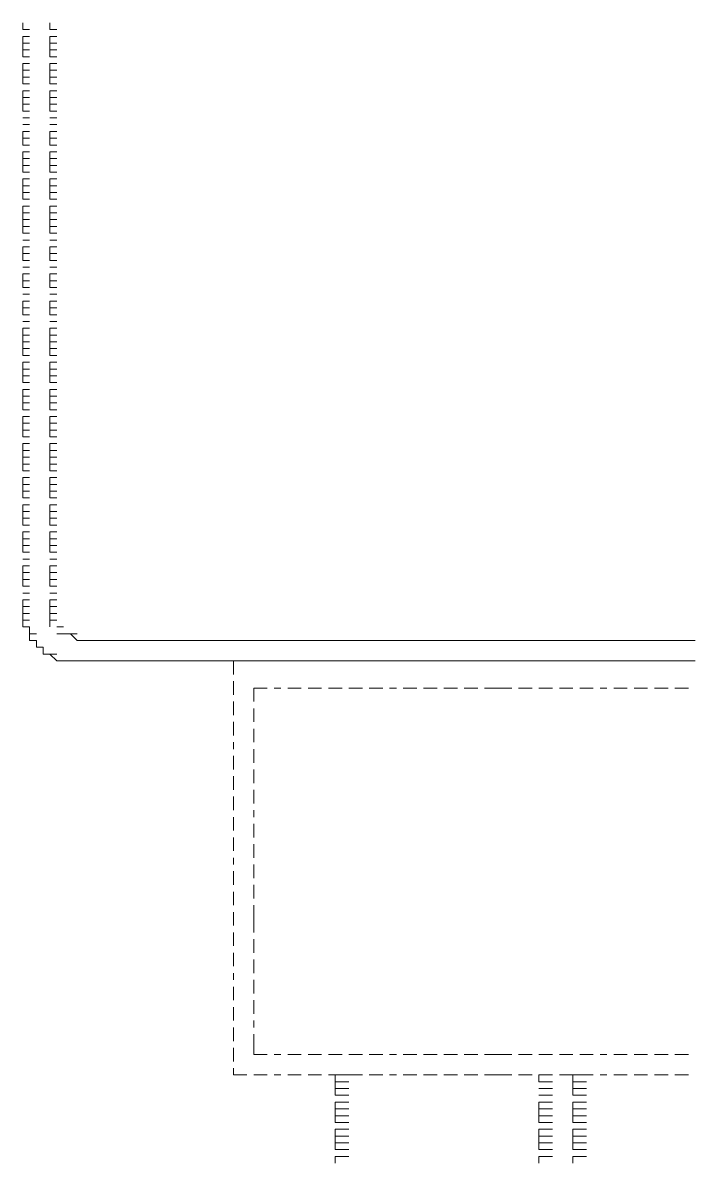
# Model space of a CAD drawing. Header units: inches. Extents: x 0.2 to 10.8, y 0.5 to 8.
# Drawn here: x 9.0083 to 9.1733, y 4.9983 to 5.2783 of the extents above; entities that cross this region are included whole.
import ezdxf

# ---------------------------------------------------------------- set-up
doc = ezdxf.new("R2010")
doc.units = ezdxf.units.IN
doc.header["$MEASUREMENT"] = 0
doc.layers.add('PDF_Geometry', color=7, linetype='Continuous')

msp = doc.modelspace()

# ---------------------------------------------------------------- linework, layer by layer
at = {"layer": 'PDF_Geometry', "lineweight": 13}
for points in [[(9.00833, 5.27667), (9.00833, 5.27833)], [(9.015, 5.27667), (9.015, 5.27833)], [(9.00833, 5.27667), (9.01, 5.27667)], [(9.015, 5.27667), (9.01667, 5.27667)], [(9.00833, 5.27333), (9.00833, 5.275)], [(9.00833, 5.275), (9.01, 5.275)], [(9.00833, 5.27167), (9.00833, 5.27333)], [(9.00833, 5.27333), (9.01, 5.27333)], [(9.015, 5.27333), (9.015, 5.275)], [(9.015, 5.275), (9.01667, 5.275)], [(9.015, 5.27167), (9.015, 5.27333)], [(9.015, 5.27333), (9.01667, 5.27333)], [(9.00833, 5.27), (9.00833, 5.27167)], [(9.00833, 5.27167), (9.01, 5.27167)], [(9.00833, 5.27), (9.01, 5.27)], [(9.015, 5.27), (9.015, 5.27167)], [(9.015, 5.27167), (9.01667, 5.27167)], [(9.015, 5.27), (9.01667, 5.27)], [(9.00833, 5.26667), (9.00833, 5.26833)], [(9.00833, 5.26833), (9.01, 5.26833)], [(9.015, 5.26667), (9.015, 5.26833)], [(9.015, 5.26833), (9.01667, 5.26833)], [(9.00833, 5.265), (9.00833, 5.26667)], [(9.00833, 5.26667), (9.01, 5.26667)], [(9.00833, 5.26333), (9.00833, 5.265)], [(9.00833, 5.265), (9.01, 5.265)], [(9.015, 5.265), (9.015, 5.26667)], [(9.015, 5.26667), (9.01667, 5.26667)], [(9.015, 5.26333), (9.015, 5.265)], [(9.015, 5.265), (9.01667, 5.265)], [(9.00833, 5.26333), (9.01, 5.26333)], [(9.00833, 5.26), (9.00833, 5.26167)], [(9.00833, 5.26167), (9.01, 5.26167)], [(9.015, 5.26333), (9.01667, 5.26333)], [(9.015, 5.26), (9.015, 5.26167)], [(9.015, 5.26167), (9.01667, 5.26167)], [(9.00833, 5.25833), (9.00833, 5.26)], [(9.00833, 5.26), (9.01, 5.26)], [(9.015, 5.25833), (9.015, 5.26)], [(9.015, 5.26), (9.01667, 5.26)], [(9.00833, 5.25667), (9.00833, 5.25833)], [(9.00833, 5.25833), (9.01, 5.25833)], [(9.00833, 5.25667), (9.01, 5.25667)], [(9.015, 5.25667), (9.015, 5.25833)], [(9.015, 5.25833), (9.01667, 5.25833)], [(9.015, 5.25667), (9.01667, 5.25667)], [(9.00833, 5.255), (9.01, 5.255)], [(9.00833, 5.255), (9.01, 5.255)], [(9.00833, 5.25333), (9.01, 5.25333)], [(9.00833, 5.25333), (9.01, 5.25333)], [(9.015, 5.255), (9.01667, 5.255)], [(9.015, 5.255), (9.01667, 5.255)], [(9.015, 5.25333), (9.01667, 5.25333)], [(9.015, 5.25333), (9.01667, 5.25333)], [(9.00833, 5.25), (9.00833, 5.25167)], [(9.00833, 5.25167), (9.01, 5.25167)], [(9.00833, 5.24833), (9.00833, 5.25)], [(9.00833, 5.25), (9.01, 5.25)], [(9.015, 5.25), (9.015, 5.25167)], [(9.015, 5.25167), (9.01667, 5.25167)], [(9.015, 5.24833), (9.015, 5.25)], [(9.015, 5.25), (9.01667, 5.25)], [(9.00833, 5.24833), (9.01, 5.24833)], [(9.015, 5.24833), (9.01667, 5.24833)], [(9.00833, 5.245), (9.00833, 5.24667)], [(9.00833, 5.24667), (9.01, 5.24667)], [(9.00833, 5.24333), (9.00833, 5.245)], [(9.00833, 5.245), (9.01, 5.245)], [(9.015, 5.245), (9.015, 5.24667)], [(9.015, 5.24667), (9.01667, 5.24667)], [(9.015, 5.24333), (9.015, 5.245)], [(9.015, 5.245), (9.01667, 5.245)], [(9.00833, 5.24167), (9.00833, 5.24333)], [(9.00833, 5.24333), (9.01, 5.24333)], [(9.00833, 5.24167), (9.01, 5.24167)], [(9.015, 5.24167), (9.015, 5.24333)], [(9.015, 5.24333), (9.01667, 5.24333)], [(9.015, 5.24167), (9.01667, 5.24167)], [(9.00833, 5.23833), (9.00833, 5.24)], [(9.00833, 5.24), (9.01, 5.24)], [(9.015, 5.23833), (9.015, 5.24)], [(9.015, 5.24), (9.01667, 5.24)], [(9.00833, 5.23667), (9.00833, 5.23833)], [(9.00833, 5.23833), (9.01, 5.23833)], [(9.00833, 5.235), (9.00833, 5.23667)], [(9.00833, 5.23667), (9.01, 5.23667)], [(9.015, 5.23667), (9.015, 5.23833)], [(9.015, 5.23833), (9.01667, 5.23833)], [(9.015, 5.235), (9.015, 5.23667)], [(9.015, 5.23667), (9.01667, 5.23667)], [(9.00833, 5.235), (9.01, 5.235)], [(9.00833, 5.23167), (9.00833, 5.23333)], [(9.00833, 5.23333), (9.01, 5.23333)], [(9.015, 5.235), (9.01667, 5.235)], [(9.015, 5.23167), (9.015, 5.23333)], [(9.015, 5.23333), (9.01667, 5.23333)], [(9.00833, 5.23), (9.00833, 5.23167)], [(9.00833, 5.23167), (9.01, 5.23167)], [(9.015, 5.23), (9.015, 5.23167)], [(9.015, 5.23167), (9.01667, 5.23167)], [(9.00833, 5.22833), (9.00833, 5.23)], [(9.00833, 5.23), (9.01, 5.23)], [(9.00833, 5.22667), (9.00833, 5.22833)], [(9.00833, 5.22833), (9.01, 5.22833)], [(9.015, 5.22833), (9.015, 5.23)], [(9.015, 5.23), (9.01667, 5.23)], [(9.015, 5.22667), (9.015, 5.22833)], [(9.015, 5.22833), (9.01667, 5.22833)], [(9.00833, 5.22667), (9.01, 5.22667)], [(9.00833, 5.225), (9.01, 5.225)], [(9.00833, 5.225), (9.01, 5.225)], [(9.015, 5.22667), (9.01667, 5.22667)], [(9.015, 5.225), (9.01667, 5.225)], [(9.015, 5.225), (9.01667, 5.225)], [(9.00833, 5.22167), (9.00833, 5.22333)], [(9.00833, 5.22333), (9.01, 5.22333)], [(9.015, 5.22167), (9.015, 5.22333)], [(9.015, 5.22333), (9.01667, 5.22333)], [(9.00833, 5.22), (9.00833, 5.22167)], [(9.00833, 5.22167), (9.01, 5.22167)], [(9.00833, 5.22), (9.01, 5.22)], [(9.015, 5.22), (9.015, 5.22167)], [(9.015, 5.22167), (9.01667, 5.22167)], [(9.015, 5.22), (9.01667, 5.22)], [(9.00833, 5.21833), (9.01, 5.21833)], [(9.00833, 5.21833), (9.01, 5.21833)], [(9.00833, 5.215), (9.00833, 5.21667)], [(9.00833, 5.21667), (9.01, 5.21667)], [(9.015, 5.21833), (9.01667, 5.21833)], [(9.015, 5.21833), (9.01667, 5.21833)], [(9.015, 5.215), (9.015, 5.21667)], [(9.015, 5.21667), (9.01667, 5.21667)], [(9.00833, 5.21333), (9.00833, 5.215)], [(9.00833, 5.215), (9.01, 5.215)], [(9.015, 5.21333), (9.015, 5.215)], [(9.015, 5.215), (9.01667, 5.215)], [(9.00833, 5.21333), (9.01, 5.21333)], [(9.00833, 5.21167), (9.01, 5.21167)], [(9.00833, 5.21167), (9.01, 5.21167)], [(9.015, 5.21333), (9.01667, 5.21333)], [(9.015, 5.21167), (9.01667, 5.21167)], [(9.015, 5.21167), (9.01667, 5.21167)], [(9.00833, 5.20833), (9.00833, 5.21)], [(9.00833, 5.21), (9.01, 5.21)], [(9.00833, 5.20667), (9.00833, 5.20833)], [(9.00833, 5.20833), (9.01, 5.20833)], [(9.015, 5.20833), (9.015, 5.21)], [(9.015, 5.21), (9.01667, 5.21)], [(9.015, 5.20667), (9.015, 5.20833)], [(9.015, 5.20833), (9.01667, 5.20833)], [(9.00833, 5.20667), (9.01, 5.20667)], [(9.015, 5.20667), (9.01667, 5.20667)], [(9.00833, 5.205), (9.01, 5.205)], [(9.00833, 5.205), (9.01, 5.205)], [(9.00833, 5.20167), (9.00833, 5.20333)], [(9.00833, 5.20333), (9.01, 5.20333)], [(9.015, 5.205), (9.01667, 5.205)], [(9.015, 5.205), (9.01667, 5.205)], [(9.015, 5.20167), (9.015, 5.20333)], [(9.015, 5.20333), (9.01667, 5.20333)], [(9.00833, 5.2), (9.00833, 5.20167)], [(9.00833, 5.20167), (9.01, 5.20167)], [(9.00833, 5.19833), (9.00833, 5.2)], [(9.00833, 5.2), (9.01, 5.2)], [(9.015, 5.2), (9.015, 5.20167)], [(9.015, 5.20167), (9.01667, 5.20167)], [(9.015, 5.19833), (9.015, 5.2)], [(9.015, 5.2), (9.01667, 5.2)], [(9.00833, 5.19667), (9.00833, 5.19833)], [(9.00833, 5.19833), (9.01, 5.19833)], [(9.015, 5.19667), (9.015, 5.19833)], [(9.015, 5.19833), (9.01667, 5.19833)], [(9.00833, 5.19667), (9.01, 5.19667)], [(9.00833, 5.19333), (9.00833, 5.195)], [(9.00833, 5.195), (9.01, 5.195)], [(9.015, 5.19667), (9.01667, 5.19667)], [(9.015, 5.19333), (9.015, 5.195)], [(9.015, 5.195), (9.01667, 5.195)], [(9.00833, 5.19167), (9.00833, 5.19333)], [(9.00833, 5.19333), (9.01, 5.19333)], [(9.00833, 5.19), (9.00833, 5.19167)], [(9.00833, 5.19167), (9.01, 5.19167)], [(9.015, 5.19167), (9.015, 5.19333)], [(9.015, 5.19333), (9.01667, 5.19333)], [(9.015, 5.19), (9.015, 5.19167)], [(9.015, 5.19167), (9.01667, 5.19167)], [(9.00833, 5.19), (9.01, 5.19)], [(9.015, 5.19), (9.01667, 5.19)], [(9.00833, 5.18667), (9.00833, 5.18833)], [(9.00833, 5.18833), (9.01, 5.18833)], [(9.00833, 5.185), (9.00833, 5.18667)], [(9.00833, 5.18667), (9.01, 5.18667)], [(9.015, 5.18667), (9.015, 5.18833)], [(9.015, 5.18833), (9.01667, 5.18833)], [(9.015, 5.185), (9.015, 5.18667)], [(9.015, 5.18667), (9.01667, 5.18667)], [(9.00833, 5.18333), (9.00833, 5.185)], [(9.00833, 5.185), (9.01, 5.185)], [(9.00833, 5.18333), (9.01, 5.18333)], [(9.015, 5.18333), (9.015, 5.185)], [(9.015, 5.185), (9.01667, 5.185)], [(9.015, 5.18333), (9.01667, 5.18333)], [(9.00833, 5.18), (9.00833, 5.18167)], [(9.00833, 5.18167), (9.01, 5.18167)], [(9.00833, 5.17833), (9.00833, 5.18)], [(9.00833, 5.18), (9.01, 5.18)], [(9.015, 5.18), (9.015, 5.18167)], [(9.015, 5.18167), (9.01667, 5.18167)], [(9.015, 5.17833), (9.015, 5.18)], [(9.015, 5.18), (9.01667, 5.18)], [(9.00833, 5.17667), (9.00833, 5.17833)], [(9.00833, 5.17833), (9.01, 5.17833)], [(9.015, 5.17667), (9.015, 5.17833)], [(9.015, 5.17833), (9.01667, 5.17833)], [(9.00833, 5.17667), (9.01, 5.17667)], [(9.00833, 5.17333), (9.00833, 5.175)], [(9.00833, 5.175), (9.01, 5.175)], [(9.015, 5.17667), (9.01667, 5.17667)], [(9.015, 5.17333), (9.015, 5.175)], [(9.015, 5.175), (9.01667, 5.175)], [(9.00833, 5.17167), (9.00833, 5.17333)], [(9.00833, 5.17333), (9.01, 5.17333)], [(9.00833, 5.17), (9.00833, 5.17167)], [(9.00833, 5.17167), (9.01, 5.17167)], [(9.015, 5.17167), (9.015, 5.17333)], [(9.015, 5.17333), (9.01667, 5.17333)], [(9.015, 5.17), (9.015, 5.17167)], [(9.015, 5.17167), (9.01667, 5.17167)], [(9.00833, 5.16833), (9.00833, 5.17)], [(9.00833, 5.17), (9.01, 5.17)], [(9.015, 5.16833), (9.015, 5.17)], [(9.015, 5.17), (9.01667, 5.17)], [(9.00833, 5.16833), (9.01, 5.16833)], [(9.00833, 5.165), (9.00833, 5.16667)], [(9.00833, 5.16667), (9.01, 5.16667)], [(9.015, 5.16833), (9.01667, 5.16833)], [(9.015, 5.165), (9.015, 5.16667)], [(9.015, 5.16667), (9.01667, 5.16667)], [(9.00833, 5.16333), (9.00833, 5.165)], [(9.00833, 5.165), (9.01, 5.165)], [(9.00833, 5.16167), (9.00833, 5.16333)], [(9.00833, 5.16333), (9.01, 5.16333)], [(9.015, 5.16333), (9.015, 5.165)], [(9.015, 5.165), (9.01667, 5.165)], [(9.015, 5.16167), (9.015, 5.16333)], [(9.015, 5.16333), (9.01667, 5.16333)], [(9.00833, 5.16167), (9.01, 5.16167)], [(9.015, 5.16167), (9.01667, 5.16167)], [(9.00833, 5.15833), (9.00833, 5.16)], [(9.00833, 5.16), (9.01, 5.16)], [(9.00833, 5.15667), (9.00833, 5.15833)], [(9.00833, 5.15833), (9.01, 5.15833)], [(9.015, 5.15833), (9.015, 5.16)], [(9.015, 5.16), (9.01667, 5.16)], [(9.015, 5.15667), (9.015, 5.15833)], [(9.015, 5.15833), (9.01667, 5.15833)], [(9.00833, 5.155), (9.00833, 5.15667)], [(9.00833, 5.15667), (9.01, 5.15667)], [(9.00833, 5.155), (9.01, 5.155)], [(9.015, 5.155), (9.015, 5.15667)], [(9.015, 5.15667), (9.01667, 5.15667)], [(9.015, 5.155), (9.01667, 5.155)], [(9.00833, 5.15167), (9.00833, 5.15333)], [(9.00833, 5.15333), (9.01, 5.15333)], [(9.015, 5.15167), (9.015, 5.15333)], [(9.015, 5.15333), (9.01667, 5.15333)], [(9.00833, 5.15), (9.00833, 5.15167)], [(9.00833, 5.15167), (9.01, 5.15167)], [(9.00833, 5.14833), (9.00833, 5.15)], [(9.00833, 5.15), (9.01, 5.15)], [(9.015, 5.15), (9.015, 5.15167)], [(9.015, 5.15167), (9.01667, 5.15167)], [(9.015, 5.14833), (9.015, 5.15)], [(9.015, 5.15), (9.01667, 5.15)], [(9.00833, 5.14833), (9.01, 5.14833)], [(9.00833, 5.14667), (9.01, 5.14667)], [(9.00833, 5.14667), (9.01, 5.14667)], [(9.015, 5.14833), (9.01667, 5.14833)], [(9.015, 5.14667), (9.01667, 5.14667)], [(9.015, 5.14667), (9.01667, 5.14667)], [(9.00833, 5.14333), (9.00833, 5.145)], [(9.00833, 5.145), (9.01, 5.145)], [(9.015, 5.14333), (9.015, 5.145)], [(9.015, 5.145), (9.01667, 5.145)], [(9.00833, 5.14167), (9.00833, 5.14333)], [(9.00833, 5.14333), (9.01, 5.14333)], [(9.00833, 5.14), (9.00833, 5.14167)], [(9.00833, 5.14167), (9.01, 5.14167)], [(9.015, 5.14167), (9.015, 5.14333)], [(9.015, 5.14333), (9.01667, 5.14333)], [(9.015, 5.14), (9.015, 5.14167)], [(9.015, 5.14167), (9.01667, 5.14167)], [(9.00833, 5.14), (9.01, 5.14)], [(9.00833, 5.13833), (9.01, 5.13833)], [(9.00833, 5.13833), (9.01, 5.13833)], [(9.015, 5.14), (9.01667, 5.14)], [(9.015, 5.13833), (9.01667, 5.13833)], [(9.015, 5.13833), (9.01667, 5.13833)], [(9.00833, 5.135), (9.00833, 5.13667)], [(9.00833, 5.13667), (9.01, 5.13667)], [(9.015, 5.135), (9.015, 5.13667)], [(9.015, 5.13667), (9.01667, 5.13667)], [(9.00833, 5.13333), (9.00833, 5.135)], [(9.00833, 5.135), (9.01, 5.135)], [(9.00833, 5.13167), (9.00833, 5.13333)], [(9.00833, 5.13333), (9.01, 5.13333)], [(9.00833, 5.13333), (9.01, 5.13333)], [(9.015, 5.13333), (9.015, 5.135)], [(9.015, 5.135), (9.01667, 5.135)], [(9.015, 5.13167), (9.015, 5.13333)], [(9.015, 5.13333), (9.01667, 5.13333)], [(9.015, 5.13333), (9.01667, 5.13333)], [(9.00833, 5.13), (9.00833, 5.13167)], [(9.00833, 5.13167), (9.01, 5.13167)], [(9.01, 5.13), (9.00833, 5.13)], [(9.01, 5.12833), (9.01, 5.13)], [(9.015, 5.13), (9.015, 5.13167)], [(9.015, 5.13167), (9.01667, 5.13167)], [(9.01667, 5.13), (9.01833, 5.13)], [(9.01667, 5.13), (9.01833, 5.13)], [(9.01, 5.12667), (9.01, 5.12833)], [(9.01, 5.12833), (9.01167, 5.12833)], [(9.01667, 5.12833), (9.01833, 5.12833)], [(9.02, 5.12833), (9.01833, 5.12833)], [(9.01833, 5.12833), (9.02, 5.12833)], [(9.02167, 5.12667), (9.02, 5.12833)], [(9.02, 5.12833), (9.02167, 5.12833)], [(9.01, 5.12667), (9.01167, 5.12667)], [(9.01167, 5.125), (9.01167, 5.12667)], [(9.01333, 5.125), (9.01167, 5.125)], [(9.01167, 5.125), (9.01333, 5.125)], [(9.01333, 5.12333), (9.01333, 5.125)], [(9.02333, 5.12667), (9.02167, 5.12667)], [(9.02167, 5.12667), (9.02333, 5.12667)], [(9.02167, 5.12667), (9.02333, 5.12667)], [(9.025, 5.12667), (9.02333, 5.12667)], [(9.02333, 5.12667), (9.025, 5.12667)], [(9.02667, 5.12667), (9.025, 5.12667)], [(9.025, 5.12667), (9.02667, 5.12667)], [(9.02667, 5.12667), (9.02833, 5.12667)], [(9.03, 5.12667), (9.02833, 5.12667)], [(9.02833, 5.12667), (9.03, 5.12667)], [(9.03167, 5.12667), (9.03, 5.12667)], [(9.03, 5.12667), (9.03167, 5.12667)], [(9.03333, 5.12667), (9.03167, 5.12667)], [(9.03167, 5.12667), (9.03333, 5.12667)], [(9.035, 5.12667), (9.03333, 5.12667)], [(9.03333, 5.12667), (9.035, 5.12667)], [(9.035, 5.12667), (9.03667, 5.12667)], [(9.03667, 5.12667), (9.03833, 5.12667)], [(9.03667, 5.12667), (9.03833, 5.12667)], [(9.04, 5.12667), (9.03833, 5.12667)], [(9.03833, 5.12667), (9.04, 5.12667)], [(9.04167, 5.12667), (9.04, 5.12667)], [(9.04, 5.12667), (9.04167, 5.12667)], [(9.04167, 5.12667), (9.04333, 5.12667)], [(9.04333, 5.12667), (9.045, 5.12667)], [(9.04333, 5.12667), (9.045, 5.12667)], [(9.04667, 5.12667), (9.045, 5.12667)], [(9.045, 5.12667), (9.04667, 5.12667)], [(9.04833, 5.12667), (9.04667, 5.12667)], [(9.04667, 5.12667), (9.04833, 5.12667)], [(9.04833, 5.12667), (9.05, 5.12667)], [(9.05, 5.12667), (9.05167, 5.12667)], [(9.05, 5.12667), (9.05167, 5.12667)], [(9.05333, 5.12667), (9.05167, 5.12667)], [(9.05167, 5.12667), (9.05333, 5.12667)], [(9.055, 5.12667), (9.05333, 5.12667)], [(9.05333, 5.12667), (9.055, 5.12667)], [(9.055, 5.12667), (9.05667, 5.12667)], [(9.05667, 5.12667), (9.05833, 5.12667)], [(9.05667, 5.12667), (9.05833, 5.12667)], [(9.06, 5.12667), (9.05833, 5.12667)], [(9.05833, 5.12667), (9.06, 5.12667)], [(9.06167, 5.12667), (9.06, 5.12667)], [(9.06, 5.12667), (9.06167, 5.12667)], [(9.06333, 5.12667), (9.06167, 5.12667)], [(9.06167, 5.12667), (9.06333, 5.12667)], [(9.065, 5.12667), (9.06333, 5.12667)], [(9.06333, 5.12667), (9.065, 5.12667)], [(9.065, 5.12667), (9.06667, 5.12667)], [(9.06833, 5.12667), (9.06667, 5.12667)], [(9.06667, 5.12667), (9.06833, 5.12667)], [(9.07, 5.12667), (9.06833, 5.12667)], [(9.06833, 5.12667), (9.07, 5.12667)], [(9.07167, 5.12667), (9.07, 5.12667)], [(9.07, 5.12667), (9.07167, 5.12667)], [(9.07167, 5.12667), (9.07333, 5.12667)], [(9.075, 5.12667), (9.07333, 5.12667)], [(9.07333, 5.12667), (9.075, 5.12667)], [(9.07667, 5.12667), (9.075, 5.12667)], [(9.075, 5.12667), (9.07667, 5.12667)], [(9.07833, 5.12667), (9.07667, 5.12667)], [(9.07667, 5.12667), (9.07833, 5.12667)], [(9.07833, 5.12667), (9.08, 5.12667)], [(9.08167, 5.12667), (9.08, 5.12667)], [(9.08, 5.12667), (9.08167, 5.12667)], [(9.08333, 5.12667), (9.08167, 5.12667)], [(9.08167, 5.12667), (9.08333, 5.12667)], [(9.085, 5.12667), (9.08333, 5.12667)], [(9.08333, 5.12667), (9.085, 5.12667)], [(9.085, 5.12667), (9.08667, 5.12667)], [(9.08833, 5.12667), (9.08667, 5.12667)], [(9.08667, 5.12667), (9.08833, 5.12667)], [(9.09, 5.12667), (9.08833, 5.12667)], [(9.08833, 5.12667), (9.09, 5.12667)], [(9.09167, 5.12667), (9.09, 5.12667)], [(9.09, 5.12667), (9.09167, 5.12667)], [(9.09333, 5.12667), (9.09167, 5.12667)], [(9.09167, 5.12667), (9.09333, 5.12667)], [(9.09333, 5.12667), (9.095, 5.12667)], [(9.09667, 5.12667), (9.095, 5.12667)], [(9.095, 5.12667), (9.09667, 5.12667)], [(9.09833, 5.12667), (9.09667, 5.12667)], [(9.09667, 5.12667), (9.09833, 5.12667)], [(9.1, 5.12667), (9.09833, 5.12667)], [(9.09833, 5.12667), (9.1, 5.12667)], [(9.1, 5.12667), (9.10167, 5.12667)], [(9.10333, 5.12667), (9.10167, 5.12667)], [(9.10167, 5.12667), (9.10333, 5.12667)], [(9.105, 5.12667), (9.10333, 5.12667)], [(9.10333, 5.12667), (9.105, 5.12667)], [(9.10667, 5.12667), (9.105, 5.12667)], [(9.105, 5.12667), (9.10667, 5.12667)], [(9.10667, 5.12667), (9.10833, 5.12667)], [(9.11, 5.12667), (9.10833, 5.12667)], [(9.10833, 5.12667), (9.11, 5.12667)], [(9.11167, 5.12667), (9.11, 5.12667)], [(9.11, 5.12667), (9.11167, 5.12667)], [(9.11333, 5.12667), (9.11167, 5.12667)], [(9.11167, 5.12667), (9.11333, 5.12667)], [(9.11333, 5.12667), (9.115, 5.12667)], [(9.115, 5.12667), (9.11667, 5.12667)], [(9.115, 5.12667), (9.11667, 5.12667)], [(9.11833, 5.12667), (9.11667, 5.12667)], [(9.11667, 5.12667), (9.11833, 5.12667)], [(9.12, 5.12667), (9.11833, 5.12667)], [(9.11833, 5.12667), (9.12, 5.12667)], [(9.12167, 5.12667), (9.12, 5.12667)], [(9.12, 5.12667), (9.12167, 5.12667)], [(9.12167, 5.12667), (9.12333, 5.12667)], [(9.125, 5.12667), (9.12333, 5.12667)], [(9.12333, 5.12667), (9.125, 5.12667)], [(9.12667, 5.12667), (9.125, 5.12667)], [(9.125, 5.12667), (9.12667, 5.12667)], [(9.12833, 5.12667), (9.12667, 5.12667)], [(9.12667, 5.12667), (9.12833, 5.12667)], [(9.12833, 5.12667), (9.13, 5.12667)], [(9.13167, 5.12667), (9.13, 5.12667)], [(9.13, 5.12667), (9.13167, 5.12667)], [(9.13333, 5.12667), (9.13167, 5.12667)], [(9.13167, 5.12667), (9.13333, 5.12667)], [(9.135, 5.12667), (9.13333, 5.12667)], [(9.13333, 5.12667), (9.135, 5.12667)], [(9.135, 5.12667), (9.13667, 5.12667)], [(9.13833, 5.12667), (9.13667, 5.12667)], [(9.13667, 5.12667), (9.13833, 5.12667)], [(9.14, 5.12667), (9.13833, 5.12667)], [(9.13833, 5.12667), (9.14, 5.12667)], [(9.14167, 5.12667), (9.14, 5.12667)], [(9.14, 5.12667), (9.14167, 5.12667)], [(9.14167, 5.12667), (9.14333, 5.12667)], [(9.14333, 5.12667), (9.145, 5.12667)], [(9.14333, 5.12667), (9.145, 5.12667)], [(9.145, 5.12667), (9.14667, 5.12667)], [(9.145, 5.12667), (9.14667, 5.12667)], [(9.14833, 5.12667), (9.14667, 5.12667)], [(9.14667, 5.12667), (9.14833, 5.12667)], [(9.15, 5.12667), (9.14833, 5.12667)], [(9.14833, 5.12667), (9.15, 5.12667)], [(9.15, 5.12667), (9.15167, 5.12667)], [(9.15167, 5.12667), (9.15333, 5.12667)], [(9.15167, 5.12667), (9.15333, 5.12667)], [(9.155, 5.12667), (9.15333, 5.12667)], [(9.15333, 5.12667), (9.155, 5.12667)], [(9.15667, 5.12667), (9.155, 5.12667)], [(9.155, 5.12667), (9.15667, 5.12667)], [(9.15667, 5.12667), (9.15833, 5.12667)], [(9.15833, 5.12667), (9.16, 5.12667)], [(9.15833, 5.12667), (9.16, 5.12667)], [(9.16167, 5.12667), (9.16, 5.12667)], [(9.16, 5.12667), (9.16167, 5.12667)], [(9.16333, 5.12667), (9.16167, 5.12667)], [(9.16167, 5.12667), (9.16333, 5.12667)], [(9.16333, 5.12667), (9.165, 5.12667)], [(9.165, 5.12667), (9.16667, 5.12667)], [(9.165, 5.12667), (9.16667, 5.12667)], [(9.16833, 5.12667), (9.16667, 5.12667)], [(9.16667, 5.12667), (9.16833, 5.12667)], [(9.17, 5.12667), (9.16833, 5.12667)], [(9.16833, 5.12667), (9.17, 5.12667)], [(9.17167, 5.12667), (9.17, 5.12667)], [(9.17, 5.12667), (9.17167, 5.12667)], [(9.17167, 5.12667), (9.17333, 5.12667)], [(9.015, 5.12333), (9.01333, 5.12333)], [(9.01667, 5.12167), (9.015, 5.12333)], [(9.015, 5.12333), (9.01667, 5.12333)], [(9.01833, 5.12167), (9.01667, 5.12167)], [(9.01667, 5.12167), (9.01833, 5.12167)], [(9.02, 5.12167), (9.01833, 5.12167)], [(9.01833, 5.12167), (9.02, 5.12167)], [(9.02167, 5.12167), (9.02, 5.12167)], [(9.02, 5.12167), (9.02167, 5.12167)], [(9.02333, 5.12167), (9.02167, 5.12167)], [(9.02167, 5.12167), (9.02333, 5.12167)], [(9.02167, 5.12167), (9.02333, 5.12167)], [(9.025, 5.12167), (9.02333, 5.12167)], [(9.02333, 5.12167), (9.025, 5.12167)], [(9.02667, 5.12167), (9.025, 5.12167)], [(9.025, 5.12167), (9.02667, 5.12167)], [(9.02667, 5.12167), (9.02833, 5.12167)], [(9.03, 5.12167), (9.02833, 5.12167)], [(9.02833, 5.12167), (9.03, 5.12167)], [(9.03167, 5.12167), (9.03, 5.12167)], [(9.03, 5.12167), (9.03167, 5.12167)], [(9.03333, 5.12167), (9.03167, 5.12167)], [(9.03167, 5.12167), (9.03333, 5.12167)], [(9.035, 5.12167), (9.03333, 5.12167)], [(9.03333, 5.12167), (9.035, 5.12167)], [(9.035, 5.12167), (9.03667, 5.12167)], [(9.03667, 5.12167), (9.03833, 5.12167)], [(9.03667, 5.12167), (9.03833, 5.12167)], [(9.04, 5.12167), (9.03833, 5.12167)], [(9.03833, 5.12167), (9.04, 5.12167)], [(9.04167, 5.12167), (9.04, 5.12167)], [(9.04, 5.12167), (9.04167, 5.12167)], [(9.04167, 5.12167), (9.04333, 5.12167)], [(9.04333, 5.12167), (9.045, 5.12167)], [(9.04333, 5.12167), (9.045, 5.12167)], [(9.04667, 5.12167), (9.045, 5.12167)], [(9.045, 5.12167), (9.04667, 5.12167)], [(9.04833, 5.12167), (9.04667, 5.12167)], [(9.04667, 5.12167), (9.04833, 5.12167)], [(9.04833, 5.12167), (9.05, 5.12167)], [(9.05, 5.12167), (9.05167, 5.12167)], [(9.05, 5.12167), (9.05167, 5.12167)], [(9.05333, 5.12167), (9.05167, 5.12167)], [(9.05167, 5.12167), (9.05333, 5.12167)], [(9.055, 5.12167), (9.05333, 5.12167)], [(9.05333, 5.12167), (9.055, 5.12167)], [(9.055, 5.12167), (9.05667, 5.12167)], [(9.05667, 5.12167), (9.05833, 5.12167)], [(9.05667, 5.12167), (9.05833, 5.12167)], [(9.06, 5.12167), (9.05833, 5.12167)], [(9.05833, 5.12167), (9.06, 5.12167)], [(9.06, 5.12167), (9.06333, 5.12167)], [(9.06, 5.11833), (9.06, 5.12167)], [(9.06, 5.12167), (9.06167, 5.12167)], [(9.06167, 5.12167), (9.06, 5.12167)], [(9.06, 5.12167), (9.06167, 5.12167)], [(9.06333, 5.12167), (9.06167, 5.12167)], [(9.06167, 5.12167), (9.06333, 5.12167)], [(9.065, 5.12167), (9.06333, 5.12167)], [(9.06333, 5.12167), (9.065, 5.12167)], [(9.065, 5.12167), (9.06833, 5.12167)], [(9.065, 5.12167), (9.06667, 5.12167)], [(9.06833, 5.12167), (9.06667, 5.12167)], [(9.06667, 5.12167), (9.06833, 5.12167)], [(9.07, 5.12167), (9.06833, 5.12167)], [(9.06833, 5.12167), (9.07, 5.12167)], [(9.07, 5.12167), (9.07167, 5.12167)], [(9.07167, 5.12167), (9.07, 5.12167)], [(9.07, 5.12167), (9.07167, 5.12167)], [(9.07167, 5.12167), (9.07333, 5.12167)], [(9.07333, 5.12167), (9.07667, 5.12167)], [(9.075, 5.12167), (9.07333, 5.12167)], [(9.07333, 5.12167), (9.075, 5.12167)], [(9.07667, 5.12167), (9.075, 5.12167)], [(9.075, 5.12167), (9.07667, 5.12167)], [(9.07833, 5.12167), (9.07667, 5.12167)], [(9.07667, 5.12167), (9.07833, 5.12167)], [(9.07833, 5.12167), (9.08167, 5.12167)], [(9.07833, 5.12167), (9.08, 5.12167)], [(9.08167, 5.12167), (9.08, 5.12167)], [(9.08, 5.12167), (9.08167, 5.12167)], [(9.08333, 5.12167), (9.08167, 5.12167)], [(9.08167, 5.12167), (9.08333, 5.12167)], [(9.08333, 5.12167), (9.08667, 5.12167)], [(9.085, 5.12167), (9.08333, 5.12167)], [(9.08333, 5.12167), (9.085, 5.12167)], [(9.085, 5.12167), (9.08667, 5.12167)], [(9.08833, 5.12167), (9.08667, 5.12167)], [(9.08667, 5.12167), (9.08833, 5.12167)], [(9.08833, 5.12167), (9.09167, 5.12167)], [(9.09, 5.12167), (9.08833, 5.12167)], [(9.08833, 5.12167), (9.09, 5.12167)], [(9.09167, 5.12167), (9.09, 5.12167)], [(9.09, 5.12167), (9.09167, 5.12167)], [(9.09333, 5.12167), (9.09167, 5.12167)], [(9.09167, 5.12167), (9.09333, 5.12167)], [(9.09333, 5.12167), (9.09667, 5.12167)], [(9.09333, 5.12167), (9.095, 5.12167)], [(9.09667, 5.12167), (9.095, 5.12167)], [(9.095, 5.12167), (9.09667, 5.12167)], [(9.09833, 5.12167), (9.09667, 5.12167)], [(9.09667, 5.12167), (9.09833, 5.12167)], [(9.09833, 5.12167), (9.1, 5.12167)], [(9.1, 5.12167), (9.09833, 5.12167)], [(9.09833, 5.12167), (9.1, 5.12167)], [(9.1, 5.12167), (9.10167, 5.12167)], [(9.10167, 5.12167), (9.105, 5.12167)], [(9.10333, 5.12167), (9.10167, 5.12167)], [(9.10167, 5.12167), (9.10333, 5.12167)], [(9.105, 5.12167), (9.10333, 5.12167)], [(9.10333, 5.12167), (9.105, 5.12167)], [(9.10667, 5.12167), (9.105, 5.12167)], [(9.105, 5.12167), (9.10667, 5.12167)], [(9.10667, 5.12167), (9.11, 5.12167)], [(9.10667, 5.12167), (9.10833, 5.12167)], [(9.11, 5.12167), (9.10833, 5.12167)], [(9.10833, 5.12167), (9.11, 5.12167)], [(9.11167, 5.12167), (9.11, 5.12167)], [(9.11, 5.12167), (9.11167, 5.12167)], [(9.11167, 5.12167), (9.115, 5.12167)], [(9.11333, 5.12167), (9.11167, 5.12167)], [(9.11167, 5.12167), (9.11333, 5.12167)], [(9.11333, 5.12167), (9.115, 5.12167)], [(9.115, 5.12167), (9.11667, 5.12167)], [(9.115, 5.12167), (9.11667, 5.12167)], [(9.11667, 5.12167), (9.12, 5.12167)], [(9.11833, 5.12167), (9.11667, 5.12167)], [(9.11667, 5.12167), (9.11833, 5.12167)], [(9.12, 5.12167), (9.11833, 5.12167)], [(9.11833, 5.12167), (9.12, 5.12167)], [(9.12167, 5.12167), (9.12, 5.12167)], [(9.12, 5.12167), (9.12167, 5.12167)], [(9.12167, 5.12167), (9.125, 5.12167)], [(9.12167, 5.12167), (9.12333, 5.12167)], [(9.125, 5.12167), (9.12333, 5.12167)], [(9.12333, 5.12167), (9.125, 5.12167)], [(9.125, 5.12167), (9.12833, 5.12167)], [(9.12667, 5.12167), (9.125, 5.12167)], [(9.125, 5.12167), (9.12667, 5.12167)], [(9.12833, 5.12167), (9.12667, 5.12167)], [(9.12667, 5.12167), (9.12833, 5.12167)], [(9.12833, 5.12167), (9.13, 5.12167)], [(9.13, 5.12167), (9.13333, 5.12167)], [(9.13167, 5.12167), (9.13, 5.12167)], [(9.13, 5.12167), (9.13167, 5.12167)], [(9.13333, 5.12167), (9.13167, 5.12167)], [(9.13167, 5.12167), (9.13333, 5.12167)], [(9.135, 5.12167), (9.13333, 5.12167)], [(9.13333, 5.12167), (9.135, 5.12167)], [(9.135, 5.12167), (9.13833, 5.12167)], [(9.135, 5.12167), (9.13667, 5.12167)], [(9.13833, 5.12167), (9.13667, 5.12167)], [(9.13667, 5.12167), (9.13833, 5.12167)], [(9.14, 5.12167), (9.13833, 5.12167)], [(9.13833, 5.12167), (9.14, 5.12167)], [(9.14, 5.12167), (9.14333, 5.12167)], [(9.14167, 5.12167), (9.14, 5.12167)], [(9.14, 5.12167), (9.14167, 5.12167)], [(9.14167, 5.12167), (9.14333, 5.12167)], [(9.14333, 5.12167), (9.145, 5.12167)], [(9.14333, 5.12167), (9.145, 5.12167)], [(9.145, 5.12167), (9.14833, 5.12167)], [(9.145, 5.12167), (9.14667, 5.12167)], [(9.145, 5.12167), (9.14667, 5.12167)], [(9.14833, 5.12167), (9.14667, 5.12167)], [(9.14667, 5.12167), (9.14833, 5.12167)], [(9.15, 5.12167), (9.14833, 5.12167)], [(9.14833, 5.12167), (9.15, 5.12167)], [(9.15, 5.12167), (9.15167, 5.12167)], [(9.15, 5.12167), (9.15167, 5.12167)], [(9.15167, 5.12167), (9.15333, 5.12167)], [(9.15167, 5.12167), (9.15333, 5.12167)], [(9.15333, 5.12167), (9.15667, 5.12167)], [(9.155, 5.12167), (9.15333, 5.12167)], [(9.15333, 5.12167), (9.155, 5.12167)], [(9.15667, 5.12167), (9.155, 5.12167)], [(9.155, 5.12167), (9.15667, 5.12167)], [(9.15667, 5.12167), (9.15833, 5.12167)], [(9.15833, 5.12167), (9.16167, 5.12167)], [(9.15833, 5.12167), (9.16, 5.12167)], [(9.15833, 5.12167), (9.16, 5.12167)], [(9.16167, 5.12167), (9.16, 5.12167)], [(9.16, 5.12167), (9.16167, 5.12167)], [(9.16333, 5.12167), (9.16167, 5.12167)], [(9.16167, 5.12167), (9.16333, 5.12167)], [(9.16333, 5.12167), (9.16667, 5.12167)], [(9.16333, 5.12167), (9.165, 5.12167)], [(9.165, 5.12167), (9.16667, 5.12167)], [(9.165, 5.12167), (9.16667, 5.12167)], [(9.16833, 5.12167), (9.16667, 5.12167)], [(9.16667, 5.12167), (9.16833, 5.12167)], [(9.16833, 5.12167), (9.17167, 5.12167)], [(9.17, 5.12167), (9.16833, 5.12167)], [(9.16833, 5.12167), (9.17, 5.12167)], [(9.17167, 5.12167), (9.17, 5.12167)], [(9.17, 5.12167), (9.17167, 5.12167)], [(9.17167, 5.12167), (9.17333, 5.12167)], [(9.06, 5.11333), (9.06, 5.11667)], [(9.065, 5.115), (9.06833, 5.115)], [(9.065, 5.11167), (9.065, 5.115)], [(9.065, 5.115), (9.06667, 5.115)], [(9.07, 5.115), (9.07167, 5.115)], [(9.07333, 5.115), (9.07667, 5.115)], [(9.07833, 5.115), (9.08167, 5.115)], [(9.08333, 5.115), (9.08667, 5.115)], [(9.08833, 5.115), (9.09167, 5.115)], [(9.09333, 5.115), (9.09667, 5.115)], [(9.09833, 5.115), (9.1, 5.115)], [(9.10167, 5.115), (9.105, 5.115)], [(9.10667, 5.115), (9.11, 5.115)], [(9.11167, 5.115), (9.115, 5.115)], [(9.11667, 5.115), (9.12, 5.115)], [(9.12167, 5.115), (9.125, 5.115)], [(9.125, 5.115), (9.12833, 5.115)], [(9.13, 5.115), (9.13333, 5.115)], [(9.135, 5.115), (9.13833, 5.115)], [(9.14, 5.115), (9.14333, 5.115)], [(9.145, 5.115), (9.14833, 5.115)], [(9.15, 5.115), (9.15167, 5.115)], [(9.15333, 5.115), (9.15667, 5.115)], [(9.15833, 5.115), (9.16167, 5.115)], [(9.16333, 5.115), (9.16667, 5.115)], [(9.16833, 5.115), (9.17167, 5.115)], [(9.06, 5.10833), (9.06, 5.11167)], [(9.065, 5.10667), (9.065, 5.11)], [(9.06, 5.10333), (9.06, 5.10667)], [(9.065, 5.10167), (9.065, 5.105)], [(9.06, 5.1), (9.06, 5.10167)], [(9.065, 5.09667), (9.065, 5.1)], [(9.06, 5.095), (9.06, 5.09833)], [(9.06, 5.09), (9.06, 5.09333)], [(9.065, 5.09167), (9.065, 5.095)], [(9.06, 5.085), (9.06, 5.08833)], [(9.065, 5.08667), (9.065, 5.09)], [(9.065, 5.08333), (9.065, 5.085)], [(9.06, 5.08), (9.06, 5.08333)], [(9.065, 5.07833), (9.065, 5.08167)], [(9.06, 5.075), (9.06, 5.07833)], [(9.065, 5.07333), (9.065, 5.07667)], [(9.06, 5.07167), (9.06, 5.07333)], [(9.065, 5.06833), (9.065, 5.07167)], [(9.06, 5.06667), (9.06, 5.07)], [(9.065, 5.06333), (9.065, 5.06667)], [(9.06, 5.06167), (9.06, 5.065)], [(9.06, 5.05667), (9.06, 5.06)], [(9.065, 5.05833), (9.065, 5.06167)], [(9.065, 5.055), (9.065, 5.05833)], [(9.06, 5.05167), (9.06, 5.055)], [(9.065, 5.05), (9.065, 5.05333)], [(9.06, 5.04667), (9.06, 5.05)], [(9.065, 5.045), (9.065, 5.04833)], [(9.06, 5.04333), (9.06, 5.045)], [(9.065, 5.04), (9.065, 5.04333)], [(9.06, 5.03833), (9.06, 5.04167)], [(9.065, 5.035), (9.065, 5.03833)], [(9.06, 5.03333), (9.06, 5.03667)], [(9.06, 5.02833), (9.06, 5.03167)], [(9.065, 5.03167), (9.065, 5.03333)], [(9.065, 5.025), (9.065, 5.03)], [(9.06, 5.02333), (9.06, 5.02667)], [(9.06833, 5.025), (9.065, 5.025)], [(9.065, 5.025), (9.06667, 5.025)], [(9.07167, 5.025), (9.07, 5.025)], [(9.07667, 5.025), (9.07333, 5.025)], [(9.08167, 5.025), (9.07833, 5.025)], [(9.08667, 5.025), (9.08333, 5.025)], [(9.09167, 5.025), (9.08833, 5.025)], [(9.09667, 5.025), (9.09333, 5.025)], [(9.1, 5.025), (9.09833, 5.025)], [(9.105, 5.025), (9.10167, 5.025)], [(9.11, 5.025), (9.10667, 5.025)], [(9.115, 5.025), (9.11167, 5.025)], [(9.12, 5.025), (9.11667, 5.025)], [(9.125, 5.025), (9.12167, 5.025)], [(9.12833, 5.025), (9.125, 5.025)], [(9.13333, 5.025), (9.13, 5.025)], [(9.13833, 5.025), (9.135, 5.025)], [(9.14333, 5.025), (9.14, 5.025)], [(9.14833, 5.025), (9.145, 5.025)], [(9.15167, 5.025), (9.15, 5.025)], [(9.15667, 5.025), (9.15333, 5.025)], [(9.16167, 5.025), (9.15833, 5.025)], [(9.16667, 5.025), (9.16333, 5.025)], [(9.17167, 5.025), (9.16833, 5.025)], [(9.06, 5.02), (9.06, 5.02167)], [(9.06333, 5.02), (9.06, 5.02)], [(9.06, 5.02), (9.06167, 5.02)], [(9.06833, 5.02), (9.065, 5.02)], [(9.07167, 5.02), (9.07, 5.02)], [(9.07667, 5.02), (9.07333, 5.02)], [(9.08167, 5.02), (9.07833, 5.02)], [(9.08667, 5.02), (9.08333, 5.02)], [(9.09167, 5.02), (9.08833, 5.02)], [(9.09667, 5.02), (9.09333, 5.02)], [(9.1, 5.02), (9.09833, 5.02)], [(9.105, 5.02), (9.10167, 5.02)], [(9.11, 5.02), (9.10667, 5.02)], [(9.115, 5.02), (9.11167, 5.02)], [(9.12, 5.02), (9.11667, 5.02)], [(9.125, 5.02), (9.12167, 5.02)], [(9.12833, 5.02), (9.125, 5.02)], [(9.13333, 5.02), (9.13, 5.02)], [(9.13833, 5.02), (9.135, 5.02)], [(9.14333, 5.02), (9.14, 5.02)], [(9.14833, 5.02), (9.145, 5.02)], [(9.15167, 5.02), (9.15, 5.02)], [(9.15667, 5.02), (9.15333, 5.02)], [(9.16167, 5.02), (9.15833, 5.02)], [(9.16667, 5.02), (9.16333, 5.02)], [(9.17167, 5.02), (9.16833, 5.02)]]:
    msp.add_lwpolyline(points, dxfattribs=at)
at = {"layer": 'PDF_Geometry', "lineweight": 9}
for points in [[(9.085, 5.02), (9.085, 5.01833)], [(9.085, 5.02), (9.08667, 5.02)], [(9.085, 5.01833), (9.08667, 5.01833)], [(9.085, 5.01833), (9.085, 5.01667)], [(9.085, 5.01833), (9.08667, 5.01833)], [(9.08667, 5.02), (9.08833, 5.02)], [(9.08667, 5.01833), (9.08833, 5.01833)], [(9.08667, 5.01833), (9.08833, 5.01833)], [(9.135, 5.02), (9.135, 5.01833)], [(9.135, 5.02), (9.13667, 5.02)], [(9.135, 5.01833), (9.13667, 5.01833)], [(9.135, 5.01833), (9.13667, 5.01833)], [(9.135, 5.01833), (9.13667, 5.01833)], [(9.13667, 5.02), (9.13833, 5.02)], [(9.13667, 5.01833), (9.13833, 5.01833)], [(9.13667, 5.01833), (9.13833, 5.01833)], [(9.13667, 5.01833), (9.13833, 5.01833)], [(9.14333, 5.02), (9.14333, 5.01833)], [(9.14333, 5.02), (9.145, 5.02)], [(9.14333, 5.01833), (9.145, 5.01833)], [(9.14333, 5.01833), (9.14333, 5.01667)], [(9.14333, 5.01833), (9.145, 5.01833)], [(9.145, 5.02), (9.14667, 5.02)], [(9.145, 5.01833), (9.14667, 5.01833)], [(9.145, 5.01833), (9.14667, 5.01833)], [(9.085, 5.01667), (9.08667, 5.01667)], [(9.085, 5.01667), (9.085, 5.015)], [(9.085, 5.01667), (9.08667, 5.01667)], [(9.085, 5.015), (9.08667, 5.015)], [(9.085, 5.015), (9.08667, 5.015)], [(9.08667, 5.01667), (9.08833, 5.01667)], [(9.08667, 5.01667), (9.08833, 5.01667)], [(9.08667, 5.015), (9.08833, 5.015)], [(9.08667, 5.015), (9.08833, 5.015)], [(9.135, 5.01667), (9.13667, 5.01667)], [(9.135, 5.01667), (9.13667, 5.01667)], [(9.135, 5.01667), (9.13667, 5.01667)], [(9.135, 5.01667), (9.13667, 5.01667)], [(9.135, 5.015), (9.13667, 5.015)], [(9.135, 5.015), (9.13667, 5.015)], [(9.135, 5.015), (9.13667, 5.015)], [(9.13667, 5.01667), (9.13833, 5.01667)], [(9.13667, 5.01667), (9.13833, 5.01667)], [(9.13667, 5.01667), (9.13833, 5.01667)], [(9.13667, 5.01667), (9.13833, 5.01667)], [(9.13667, 5.015), (9.13833, 5.015)], [(9.13667, 5.015), (9.13833, 5.015)], [(9.13667, 5.015), (9.13833, 5.015)], [(9.14333, 5.01667), (9.145, 5.01667)], [(9.14333, 5.01667), (9.14333, 5.015)], [(9.14333, 5.01667), (9.145, 5.01667)], [(9.14333, 5.015), (9.145, 5.015)], [(9.14333, 5.015), (9.145, 5.015)], [(9.145, 5.01667), (9.14667, 5.01667)], [(9.145, 5.01667), (9.14667, 5.01667)], [(9.145, 5.015), (9.14667, 5.015)], [(9.145, 5.015), (9.14667, 5.015)], [(9.085, 5.01333), (9.08667, 5.01333)], [(9.085, 5.01333), (9.085, 5.01167)], [(9.085, 5.01333), (9.08667, 5.01333)], [(9.08667, 5.01333), (9.08833, 5.01333)], [(9.08667, 5.01333), (9.08833, 5.01333)], [(9.135, 5.01333), (9.13667, 5.01333)], [(9.135, 5.01333), (9.135, 5.01167)], [(9.135, 5.01333), (9.13667, 5.01333)], [(9.13667, 5.01333), (9.13833, 5.01333)], [(9.13667, 5.01333), (9.13833, 5.01333)], [(9.14333, 5.01333), (9.145, 5.01333)], [(9.14333, 5.01333), (9.14333, 5.01167)], [(9.14333, 5.01333), (9.145, 5.01333)], [(9.145, 5.01333), (9.14667, 5.01333)], [(9.145, 5.01333), (9.14667, 5.01333)], [(9.085, 5.01167), (9.08667, 5.01167)], [(9.085, 5.01167), (9.085, 5.01)], [(9.085, 5.01167), (9.08667, 5.01167)], [(9.085, 5.01), (9.08667, 5.01)], [(9.085, 5.01), (9.085, 5.00833)], [(9.085, 5.01), (9.08667, 5.01)], [(9.08667, 5.01167), (9.08833, 5.01167)], [(9.08667, 5.01167), (9.08833, 5.01167)], [(9.08667, 5.01), (9.08833, 5.01)], [(9.08667, 5.01), (9.08833, 5.01)], [(9.135, 5.01167), (9.13667, 5.01167)], [(9.135, 5.01167), (9.135, 5.01)], [(9.135, 5.01167), (9.13667, 5.01167)], [(9.135, 5.01), (9.13667, 5.01)], [(9.135, 5.01), (9.135, 5.00833)], [(9.135, 5.01), (9.13667, 5.01)], [(9.13667, 5.01167), (9.13833, 5.01167)], [(9.13667, 5.01167), (9.13833, 5.01167)], [(9.13667, 5.01), (9.13833, 5.01)], [(9.13667, 5.01), (9.13833, 5.01)], [(9.14333, 5.01167), (9.145, 5.01167)], [(9.14333, 5.01167), (9.14333, 5.01)], [(9.14333, 5.01167), (9.145, 5.01167)], [(9.14333, 5.01), (9.145, 5.01)], [(9.14333, 5.01), (9.14333, 5.00833)], [(9.14333, 5.01), (9.145, 5.01)], [(9.145, 5.01167), (9.14667, 5.01167)], [(9.145, 5.01167), (9.14667, 5.01167)], [(9.145, 5.01), (9.14667, 5.01)], [(9.145, 5.01), (9.14667, 5.01)], [(9.085, 5.00833), (9.08667, 5.00833)], [(9.085, 5.00833), (9.08667, 5.00833)], [(9.085, 5.00667), (9.08667, 5.00667)], [(9.085, 5.00667), (9.085, 5.005)], [(9.085, 5.00667), (9.08667, 5.00667)], [(9.08667, 5.00833), (9.08833, 5.00833)], [(9.08667, 5.00833), (9.08833, 5.00833)], [(9.08667, 5.00667), (9.08833, 5.00667)], [(9.08667, 5.00667), (9.08833, 5.00667)], [(9.135, 5.00833), (9.13667, 5.00833)], [(9.135, 5.00833), (9.13667, 5.00833)], [(9.135, 5.00667), (9.13667, 5.00667)], [(9.135, 5.00667), (9.135, 5.005)], [(9.135, 5.00667), (9.13667, 5.00667)], [(9.13667, 5.00833), (9.13833, 5.00833)], [(9.13667, 5.00833), (9.13833, 5.00833)], [(9.13667, 5.00667), (9.13833, 5.00667)], [(9.13667, 5.00667), (9.13833, 5.00667)], [(9.14333, 5.00833), (9.145, 5.00833)], [(9.14333, 5.00833), (9.145, 5.00833)], [(9.14333, 5.00667), (9.145, 5.00667)], [(9.14333, 5.00667), (9.14333, 5.005)], [(9.14333, 5.00667), (9.145, 5.00667)], [(9.145, 5.00833), (9.14667, 5.00833)], [(9.145, 5.00833), (9.14667, 5.00833)], [(9.145, 5.00667), (9.14667, 5.00667)], [(9.145, 5.00667), (9.14667, 5.00667)], [(9.085, 5.005), (9.08667, 5.005)], [(9.085, 5.005), (9.085, 5.00333)], [(9.085, 5.005), (9.08667, 5.005)], [(9.08667, 5.005), (9.08833, 5.005)], [(9.08667, 5.005), (9.08833, 5.005)], [(9.135, 5.005), (9.13667, 5.005)], [(9.135, 5.005), (9.135, 5.00333)], [(9.135, 5.005), (9.13667, 5.005)], [(9.13667, 5.005), (9.13833, 5.005)], [(9.13667, 5.005), (9.13833, 5.005)], [(9.14333, 5.005), (9.145, 5.005)], [(9.14333, 5.005), (9.14333, 5.00333)], [(9.14333, 5.005), (9.145, 5.005)], [(9.145, 5.005), (9.14667, 5.005)], [(9.145, 5.005), (9.14667, 5.005)], [(9.085, 5.00333), (9.08667, 5.00333)], [(9.085, 5.00333), (9.085, 5.00167)], [(9.085, 5.00333), (9.08667, 5.00333)], [(9.085, 5.00167), (9.08667, 5.00167)], [(9.085, 5.00167), (9.08667, 5.00167)], [(9.08667, 5.00333), (9.08833, 5.00333)], [(9.08667, 5.00333), (9.08833, 5.00333)], [(9.08667, 5.00167), (9.08833, 5.00167)], [(9.08667, 5.00167), (9.08833, 5.00167)], [(9.135, 5.00333), (9.13667, 5.00333)], [(9.135, 5.00333), (9.135, 5.00167)], [(9.135, 5.00333), (9.13667, 5.00333)], [(9.135, 5.00167), (9.13667, 5.00167)], [(9.135, 5.00167), (9.13667, 5.00167)], [(9.13667, 5.00333), (9.13833, 5.00333)], [(9.13667, 5.00333), (9.13833, 5.00333)], [(9.13667, 5.00167), (9.13833, 5.00167)], [(9.13667, 5.00167), (9.13833, 5.00167)], [(9.14333, 5.00333), (9.145, 5.00333)], [(9.14333, 5.00333), (9.14333, 5.00167)], [(9.14333, 5.00333), (9.145, 5.00333)], [(9.14333, 5.00167), (9.145, 5.00167)], [(9.14333, 5.00167), (9.145, 5.00167)], [(9.145, 5.00333), (9.14667, 5.00333)], [(9.145, 5.00333), (9.14667, 5.00333)], [(9.145, 5.00167), (9.14667, 5.00167)], [(9.145, 5.00167), (9.14667, 5.00167)], [(9.085, 5), (9.08667, 5)], [(9.085, 5), (9.085, 4.99833)], [(9.085, 5), (9.08667, 5)], [(9.08667, 5), (9.08833, 5)], [(9.08667, 5), (9.08833, 5)], [(9.135, 5), (9.13667, 5)], [(9.135, 5), (9.135, 4.99833)], [(9.135, 5), (9.13667, 5)], [(9.13667, 5), (9.13833, 5)], [(9.13667, 5), (9.13833, 5)], [(9.14333, 5), (9.145, 5)], [(9.14333, 5), (9.14333, 4.99833)], [(9.14333, 5), (9.145, 5)], [(9.145, 5), (9.14667, 5)], [(9.145, 5), (9.14667, 5)]]:
    msp.add_lwpolyline(points, dxfattribs=at)

doc.saveas('drawing.dxf')
